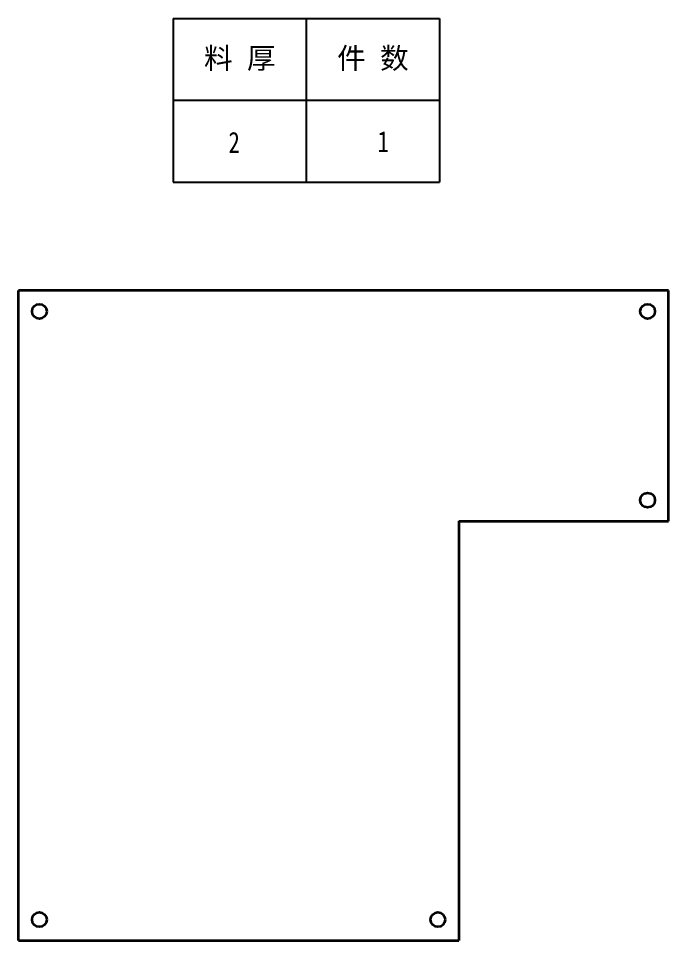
# Model space of a CAD drawing. Header units: millimetres. Extents: x -15766 to 80009, y -9701 to 15159.
# Drawn here: x 786.1 to 1096.1, y 14099.2 to 14538.9 of the extents above; entities that cross this region are included whole.
import ezdxf
from ezdxf.enums import TextEntityAlignment as Align

# ---------------------------------------------------------------- set-up
doc = ezdxf.new("R2010")
doc.units = ezdxf.units.MM
doc.layers.add('07', color=7, linetype='Continuous')
doc.layers.add('AM_VIS', color=7, linetype='Continuous', lineweight=18)
doc.styles.add('DIM', font='', dxfattribs={"width": 0.8})
doc.styles.get('DIM').set_extended_font_data('NSimSun')

# ---------------------------------------------------------------- blocks, each defined once
blk = doc.blocks.new('*T2185')
at = {"color": 0, "linetype": 'ByBlock', "lineweight": -2, "transparency": 16777216}
for p, q in [((0, 0), (127, 0)), ((0, 0), (0, -78)), ((63.5, 0), (63.5, -78)), ((127, 0), (127, -78)), ((0, -39), (127, -39)), ((0, -78), (127, -78))]:
    blk.add_line(p, q, dxfattribs=at)
at = {"color": 0, "transparency": 16777216, "char_height": 10, "width": 60.5, "attachment_point": 5}
for s, insert in [('{\\fSimSun|b0|i0|c134|p2;料 厚}', (31.75, -19.5)), ('{\\fSimSun|b0|i0|c134|p2;件 数}', (95.25, -19.5))]:
    blk.add_mtext(s, dxfattribs=dict(at, insert=insert))
blk = doc.blocks.new('拆图参数')
blk.add_blockref('*T2185', (-63.5, 78))
at = {"style": 'DIM', "width": 0.8}
blk.add_attdef('6', text='', height=10, dxfattribs=at).set_placement((-37.13, 18.91), align=Align.MIDDLE_LEFT)
blk.add_attdef('1', text='', height=10, dxfattribs=at).set_placement((36.65, 19.27), align=Align.MIDDLE_CENTER)

msp = doc.modelspace()

# ---------------------------------------------------------------- linework, layer by layer
at = {"layer": 'AM_VIS', "lineweight": 35}
for p, q in [((1096.10003, 14409.22733), (786.10003, 14409.22733)), ((786.10003, 14099.22733), (786.10003, 14409.22733)), ((1096.10003, 14299.22733), (1096.10003, 14409.22733)), ((996.10003, 14299.22733), (996.10003, 14099.22733)), ((996.10003, 14299.22733), (1096.10003, 14299.22733)), ((786.10003, 14099.22733), (996.10003, 14099.22733))]:
    msp.add_line(p, q, dxfattribs=at)
for centre in [(796.10003, 14399.22733), (1086.10003, 14399.22733), (1086.10003, 14309.22733), (796.10003, 14109.22733), (986.10003, 14109.22733)]:
    msp.add_circle(centre, 3.5, dxfattribs=at)

# ---------------------------------------------------------------- block references
at = {"layer": '07'}
msp.add_blockref('拆图参数', (923.37718, 14460.92493), dxfattribs=at).add_auto_attribs({'1': '1', '6': '2'})

doc.saveas('drawing.dxf')
